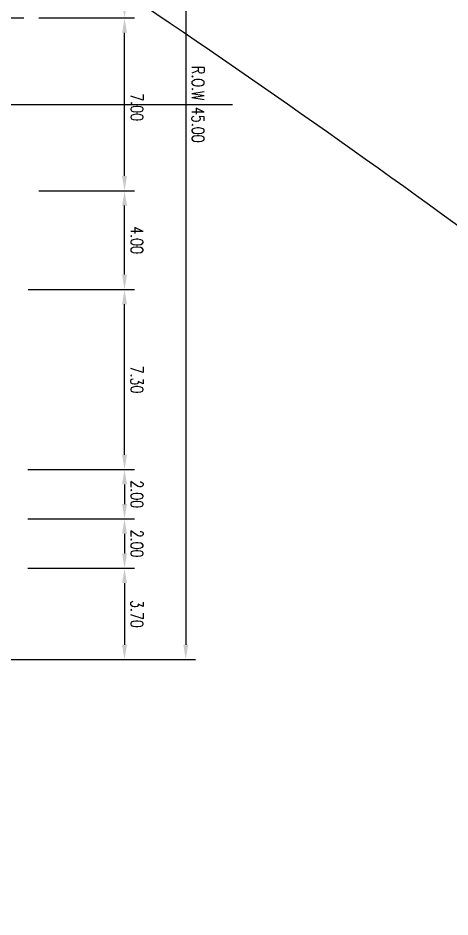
# Model space of a CAD drawing. Header units: inches. Extents: x 6322 to 85903, y -36042 to 7673.
# Drawn here: x 70656 to 71404, y -4271 to -2716 of the extents above; entities that cross this region are included whole.
import ezdxf

# ---------------------------------------------------------------- set-up
doc = ezdxf.new("R2010")
doc.units = ezdxf.units.IN
doc.header["$LTSCALE"] = 10
doc.linetypes.add('Amconstr', pattern=[9999, 9999, 0])
doc.linetypes.add('CENTER2', pattern=[28.575, 19.05, -3.175, 3.175, -3.175])
for name, color, linetype in [('1_CEN-LIN', 1, 'CENTER2'), ('1_DIM', 1, 'Continuous'), ('CKS_PROPERTY LINE', 5, 'Continuous'), ('MS GATE', 1, 'Continuous')]:
    doc.layers.add(name, color=color, linetype=linetype)
doc.styles.add('ROMANS', font='simplex.shx', dxfattribs={"width": 0.75})
doc.dimstyles.new('Copy of DIM-200', dxfattribs={"dimscale": 2, "dimtxt": 2.5, "dimasz": 3, "dimexe": 2, "dimexo": 1.5, "dimgap": 1.25, "dimtad": 1, "dimlfac": 0.1, "dimzin": 0, "dimdsep": 46, "dimtxsty": 'ROMANS', "dimcen": 0, "dimclrd": 1, "dimclre": 1, "dimclrt": 7, "dimadec": 0, "dimazin": 0, "dimtfac": 1, "dimtmove": 1, "dimatfit": 3, "dimfxl": 1, "dimtolj": 1, "dimtzin": 0, "dimarcsym": 0})

# ---------------------------------------------------------------- blocks, each defined once
blk = doc.blocks.new('*D43')
at = {"layer": '1_DIM', "color": 1, "lineweight": -2, "transparency": 16777216}
for p, q in [((189.5, 533.78), (189.5, 598.16)), ((639.5, 533.77), (639.5, 598.16)), ((195.5, 594.16), (633.5, 594.16))]:
    blk.add_line(p, q, dxfattribs=at)
at = {"layer": '1_DIM', "color": 1, "lineweight": -3, "transparency": 16777216}
for points in [[(195.5, 595.16), (195.5, 593.16), (189.5, 594.16)], [(633.5, 595.16), (633.5, 593.16), (639.5, 594.16)]]:
    blk.add_solid(points, dxfattribs=at)
at = {"layer": 'Defpoints', "color": 0, "lineweight": -3, "transparency": 16777216}
for p in [(639.5, 594.16), (189.5, 530.78), (639.5, 530.77)]:
    blk.add_point(p, dxfattribs=at)
at = {"layer": '1_DIM', "color": 7, "transparency": 16777216, "insert": (414.5, 599.16), "char_height": 5, "attachment_point": 5, "style": 'ROMANS'}
blk.add_mtext('\\A1;R.O.W 45.00', dxfattribs=at)
blk = doc.blocks.new('*D44')
at = {"layer": '1_DIM', "color": 1, "lineweight": -2, "transparency": 16777216}
for p, q in [((562.5, 530.08), (562.5, 573.3)), ((582.5, 530.1), (582.5, 573.3)), ((568.5, 569.3), (576.5, 569.3))]:
    blk.add_line(p, q, dxfattribs=at)
at = {"layer": '1_DIM', "color": 1, "lineweight": -3, "transparency": 16777216}
for points in [[(568.5, 570.3), (568.5, 568.3), (562.5, 569.3)], [(576.5, 570.3), (576.5, 568.3), (582.5, 569.3)]]:
    blk.add_solid(points, dxfattribs=at)
at = {"layer": 'Defpoints', "color": 0, "lineweight": -3, "transparency": 16777216}
for p in [(582.5, 569.3), (562.5, 527.08), (582.5, 527.1)]:
    blk.add_point(p, dxfattribs=at)
at = {"layer": '1_DIM', "color": 7, "transparency": 16777216, "insert": (572.5, 574.3), "char_height": 5, "attachment_point": 5, "style": 'ROMANS'}
blk.add_mtext('\\A1;2.00', dxfattribs=at)
blk = doc.blocks.new('*D45')
at = {"layer": '1_DIM', "color": 1, "lineweight": -2, "transparency": 16777216}
for p, q in [((602.5, 530.08), (602.5, 573.3)), ((639.5, 530.1), (639.5, 573.3)), ((608.5, 569.3), (633.5, 569.3))]:
    blk.add_line(p, q, dxfattribs=at)
at = {"layer": '1_DIM', "color": 1, "lineweight": -3, "transparency": 16777216}
for points in [[(608.5, 570.3), (608.5, 568.3), (602.5, 569.3)], [(633.5, 570.3), (633.5, 568.3), (639.5, 569.3)]]:
    blk.add_solid(points, dxfattribs=at)
at = {"layer": 'Defpoints', "color": 0, "lineweight": -3, "transparency": 16777216}
for p in [(639.5, 569.3), (602.5, 527.08), (639.5, 527.1)]:
    blk.add_point(p, dxfattribs=at)
at = {"layer": '1_DIM', "color": 7, "transparency": 16777216, "insert": (621, 574.3), "char_height": 5, "attachment_point": 5, "style": 'ROMANS'}
blk.add_mtext('\\A1;3.70', dxfattribs=at)
blk = doc.blocks.new('*D46')
at = {"layer": '1_DIM', "color": 1, "lineweight": -2, "transparency": 16777216}
for p, q in [((379.5, 534.5), (379.5, 573.3)), ((449.5, 534.5), (449.5, 573.3)), ((443.5, 569.3), (385.5, 569.3))]:
    blk.add_line(p, q, dxfattribs=at)
at = {"layer": '1_DIM', "color": 1, "lineweight": -3, "transparency": 16777216}
for points in [[(385.5, 570.3), (385.5, 568.3), (379.5, 569.3)], [(443.5, 570.3), (443.5, 568.3), (449.5, 569.3)]]:
    blk.add_solid(points, dxfattribs=at)
at = {"layer": 'Defpoints', "color": 0, "lineweight": -3, "transparency": 16777216}
for p in [(379.5, 569.3), (379.5, 531.5), (449.5, 531.5)]:
    blk.add_point(p, dxfattribs=at)
at = {"layer": '1_DIM', "color": 7, "transparency": 16777216, "insert": (415.65, 574.36), "char_height": 5, "attachment_point": 5, "style": 'ROMANS'}
blk.add_mtext('\\A1;7.00', dxfattribs=at)
blk = doc.blocks.new('*D47')
at = {"layer": '1_DIM', "color": 1, "lineweight": -2, "transparency": 16777216}
for p, q in [((449.5, 534.5), (449.5, 573.3)), ((489.5, 534.5), (489.5, 573.3)), ((483.5, 569.3), (455.5, 569.3))]:
    blk.add_line(p, q, dxfattribs=at)
at = {"layer": '1_DIM', "color": 1, "lineweight": -3, "transparency": 16777216}
for points in [[(455.5, 570.3), (455.5, 568.3), (449.5, 569.3)], [(483.5, 570.3), (483.5, 568.3), (489.5, 569.3)]]:
    blk.add_solid(points, dxfattribs=at)
at = {"layer": 'Defpoints', "color": 0, "lineweight": -3, "transparency": 16777216}
for p in [(449.5, 569.3), (449.5, 531.5), (489.5, 531.5)]:
    blk.add_point(p, dxfattribs=at)
at = {"layer": '1_DIM', "color": 7, "transparency": 16777216, "insert": (469.5, 574.31), "char_height": 5, "attachment_point": 5, "style": 'ROMANS'}
blk.add_mtext('\\A1;4.00', dxfattribs=at)
blk = doc.blocks.new('*D48')
at = {"layer": '1_DIM', "color": 1, "lineweight": -2, "transparency": 16777216}
for p, q in [((339.5, 534.5), (339.5, 573.3)), ((379.5, 534.5), (379.5, 573.3)), ((345.5, 569.3), (373.5, 569.3))]:
    blk.add_line(p, q, dxfattribs=at)
at = {"layer": '1_DIM', "color": 1, "lineweight": -3, "transparency": 16777216}
for points in [[(345.5, 570.3), (345.5, 568.3), (339.5, 569.3)], [(373.5, 570.3), (373.5, 568.3), (379.5, 569.3)]]:
    blk.add_solid(points, dxfattribs=at)
at = {"layer": 'Defpoints', "color": 0, "lineweight": -3, "transparency": 16777216}
for p in [(379.5, 569.3), (339.5, 531.5), (379.5, 531.5)]:
    blk.add_point(p, dxfattribs=at)
at = {"layer": '1_DIM', "color": 7, "transparency": 16777216, "insert": (359.5, 574.31), "char_height": 5, "attachment_point": 5, "style": 'ROMANS'}
blk.add_mtext('\\A1;4.00', dxfattribs=at)
blk = doc.blocks.new('*D49')
at = {"layer": '1_DIM', "color": 1, "lineweight": -2, "transparency": 16777216}
for p, q in [((489.5, 530.15), (489.5, 573.3)), ((562.5, 530.05), (562.5, 573.3)), ((556.5, 569.3), (495.5, 569.3))]:
    blk.add_line(p, q, dxfattribs=at)
at = {"layer": '1_DIM', "color": 1, "lineweight": -3, "transparency": 16777216}
for points in [[(495.5, 570.3), (495.5, 568.3), (489.5, 569.3)], [(556.5, 570.3), (556.5, 568.3), (562.5, 569.3)]]:
    blk.add_solid(points, dxfattribs=at)
at = {"layer": 'Defpoints', "color": 0, "lineweight": -3, "transparency": 16777216}
for p in [(489.5, 569.3), (489.5, 527.15), (562.5, 527.05)]:
    blk.add_point(p, dxfattribs=at)
at = {"layer": '1_DIM', "color": 7, "transparency": 16777216, "insert": (526, 574.3), "char_height": 5, "attachment_point": 5, "style": 'ROMANS'}
blk.add_mtext('\\A1;7.30', dxfattribs=at)
blk = doc.blocks.new('*D52')
at = {"layer": '1_DIM', "color": 1, "lineweight": -2, "transparency": 16777216}
for p, q in [((582.5, 530.08), (582.5, 573.3)), ((602.5, 530.1), (602.5, 573.3)), ((588.5, 569.3), (596.5, 569.3))]:
    blk.add_line(p, q, dxfattribs=at)
at = {"layer": '1_DIM', "color": 1, "lineweight": -3, "transparency": 16777216}
for points in [[(588.5, 570.3), (588.5, 568.3), (582.5, 569.3)], [(596.5, 570.3), (596.5, 568.3), (602.5, 569.3)]]:
    blk.add_solid(points, dxfattribs=at)
at = {"layer": 'Defpoints', "color": 0, "lineweight": -3, "transparency": 16777216}
for p in [(602.5, 569.3), (582.5, 527.08), (602.5, 527.1)]:
    blk.add_point(p, dxfattribs=at)
at = {"layer": '1_DIM', "color": 7, "transparency": 16777216, "insert": (592.5, 574.3), "char_height": 5, "attachment_point": 5, "style": 'ROMANS'}
blk.add_mtext('\\A1;2.00', dxfattribs=at)
blk = doc.blocks.new('A$C065A3FC7')
at = {"layer": '1_CEN-LIN', "ltscale": 5, "flags": 128}
blk.add_lwpolyline([(414.504, 374.245), (414.504, 613.106)], dxfattribs=at)
at = {"layer": '1_DIM'}
blk.add_lwpolyline([(639.504, 368.439), (639.504, 554.949)], dxfattribs=at)
dim = blk.add_linear_dim(base=(639.504, 594.163), p1=(189.504, 530.785), p2=(639.504, 530.771), angle=180, text='R.O.W <>', dimstyle='Copy of DIM-200', dxfattribs=at)
dim.commit()
dim.dimension.update_dxf_attribs({"geometry": '*D43', "text_midpoint": (414.504, 594.163), "dimtype": 128})
dim = blk.add_linear_dim(base=(379.504, 569.301), p1=(339.504, 531.499), p2=(379.504, 531.499), angle=180, dimstyle='Copy of DIM-200', override={"dimtmove": 2}, dxfattribs=at)
dim.commit()
dim.dimension.update_dxf_attribs({"geometry": '*D48', "text_midpoint": (359.504, 574.306), "dimtype": 128})
for base, p1, p2, picture, middle in [((379.504, 569.301), (449.504, 531.499), (379.504, 531.499), '*D46', (415.653, 574.362)), ((449.504, 569.301), (489.504, 531.499), (449.504, 531.499), '*D47', (469.504, 574.306))]:
    dim = blk.add_linear_dim(base=base, p1=p1, p2=p2, dimstyle='Copy of DIM-200', override={"dimtmove": 2}, dxfattribs=at)
    dim.commit()
    dim.dimension.update_dxf_attribs({"geometry": picture, "text_midpoint": middle, "dimtype": 128})
dim = blk.add_linear_dim(base=(489.504, 569.301), p1=(562.504, 527.05), p2=(489.504, 527.149), angle=180, dimstyle='Copy of DIM-200', dxfattribs=at)
dim.commit()
dim.dimension.update_dxf_attribs({"geometry": '*D49', "text_midpoint": (526.004, 574.301)})
for base, p1, p2, picture, middle in [((582.504, 569.301), (562.504, 527.077), (582.504, 527.105), '*D44', (572.504, 574.301)), ((602.504, 569.301), (582.504, 527.077), (602.504, 527.105), '*D52', (592.504, 574.301)), ((639.504, 569.301), (602.504, 527.077), (639.504, 527.105), '*D45', (621.004, 574.301))]:
    dim = blk.add_linear_dim(base=base, p1=p1, p2=p2, dimstyle='Copy of DIM-200', dxfattribs=at)
    dim.commit()
    dim.dimension.update_dxf_attribs({"geometry": picture, "text_midpoint": middle})
blk = doc.blocks.new('admin enlclave road')
at = {"layer": 'CKS_PROPERTY LINE', "color": 0, "lineweight": -3}
blk.add_lwpolyline([(44504.565, -5433.908, -0.127716), (44593.808, -5397.157), (44859.731, -5360.608)], format="xyb", dxfattribs=at)
at = {"layer": 'CKS_PROPERTY LINE', "color": 0, "lineweight": -3, "xscale": 0.10000000000013, "yscale": 0.10000000000013, "zscale": 0.10000000000013, "rotation": 277.8258493161042}
blk.add_blockref('A$C065A3FC7', (44802.214, -5330.206), dxfattribs=at)

msp = doc.modelspace()

# ---------------------------------------------------------------- block references
at = {"layer": 'MS GATE', "linetype": 'Amconstr', "lineweight": 25, "xscale": 42.66674600251998, "yscale": 42.66674600251998, "zscale": 42.66674600251998, "rotation": 352.174150691152}
msp.add_blockref('admin enlclave road', (-1794383.54152, 484490.75316), dxfattribs=at)

# ---------------------------------------------------------------- next in the draw order: linework, layer by layer
at = {"linetype": 'Amconstr', "lineweight": 25}
msp.add_circle((60708.4733, -17819.81171), 18222, dxfattribs=at)

doc.saveas('drawing.dxf')
